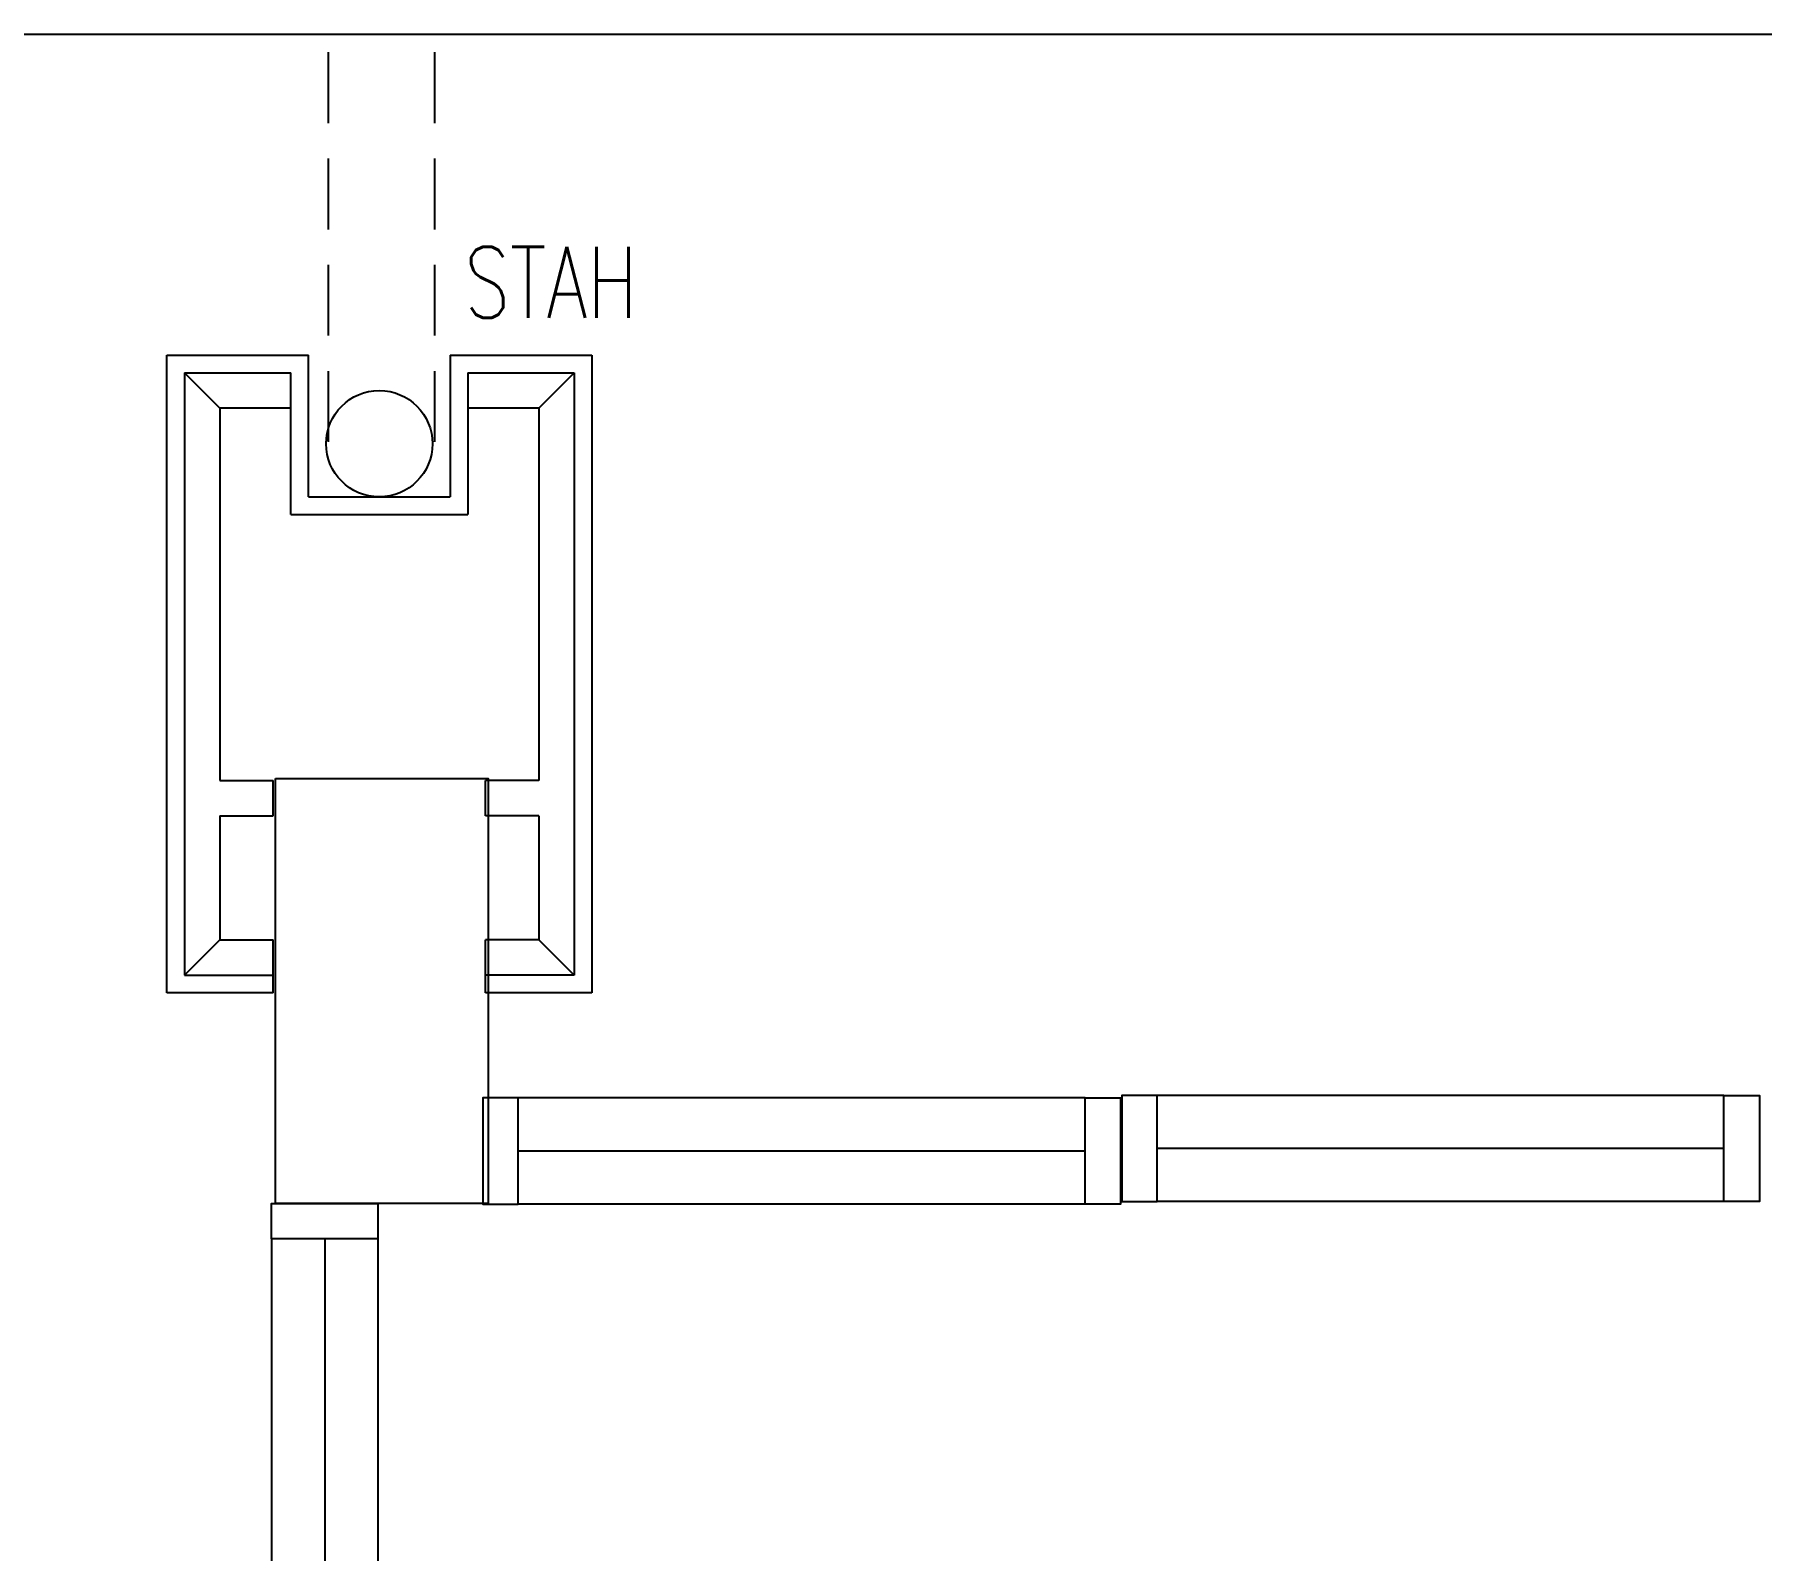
# Model space of a CAD drawing. Header units: millimetres. Extents: x 982 to 80582, y 687 to 58800.
# Drawn here: x 20877 to 23314, y 44444 to 46583 of the extents above; entities that cross this region are included whole.
import ezdxf

# ---------------------------------------------------------------- set-up
doc = ezdxf.new("R2010")
doc.units = ezdxf.units.MM
doc.linetypes.add('HIDDEN', pattern=[0.375, 0.25, -0.125])
for name, color, linetype in [('A-ARR', 4, 'Continuous'), ('A-COLUMN', 3, 'Continuous'), ('A-DRAIN', 9, 'Continuous'), ('A-NOTE', 2, 'Continuous'), ('A-PANEL', 13, 'Continuous'), ('A-RWDP', 4, 'Continuous'), ('A-SYM', 8, 'Continuous'), ('A-WIN', 9, 'Continuous')]:
    doc.layers.add(name, color=color, linetype=linetype)
doc.styles.add('ROMANS', font='romans.shx', dxfattribs={"width": 0.75, "height": 200})

# ---------------------------------------------------------------- blocks, each defined once
blk = doc.blocks.new('A$C75E66BF6')
at = {"layer": 'A-NOTE', "color": 8, "linetype": 'Continuous', "ltscale": 500}
for p, q in [((75, 825), (25, 875)), ((150, 875), (150, 825)), ((450, 875), (450, 825)), ((525, 825), (575, 875)), ((75, 650.3), (75, 825)), ((75, 825), (150, 825)), ((525, 825), (450, 825)), ((525, 650.3), (525, 825)), ((75, 650.3), (150, 650.3)), ((150, 650.3), (150, 600.3)), ((525, 650.3), (450, 650.3)), ((450, 650.3), (450, 600.3)), ((75, 75), (75, 600.3)), ((75, 600.3), (150, 600.3)), ((525, 600.3), (450, 600.3)), ((525, 75), (525, 600.3)), ((75, 75), (25, 25)), ((75, 75), (175, 75)), ((425, 75), (525, 75)), ((525, 75), (575, 25))]:
    blk.add_line(p, q, dxfattribs=at)
at = {"layer": 'A-PANEL', "color": 8}
for p, q in [((0, 0), (0, 900)), ((0, 900), (150, 900)), ((150, 900), (150, 875)), ((450, 900), (600, 900)), ((450, 900), (450, 875)), ((600, 900), (600, 0)), ((25, 875), (150, 875)), ((25, 25), (25, 875)), ((575, 875), (450, 875)), ((575, 25), (575, 875)), ((425, 225), (175, 225)), ((175, 25), (175, 225)), ((425, 225), (425, 25)), ((400, 200), (200, 200)), ((200, 0), (200, 200)), ((400, 200), (400, 0)), ((175, 25), (25, 25)), ((575, 25), (425, 25)), ((200, 0), (0, 0)), ((600, 0), (400, 0))]:
    blk.add_line(p, q, dxfattribs=at)
at = {"layer": 'A-RWDP', "color": 8}
blk.add_circle((300, 125), 75, dxfattribs=at)
blk = doc.blocks.new('A$C04C40081')
at = {"layer": 'A-WIN', "color": 8}
for p, q in [((850, 150), (50, 150)), ((850, 75), (50, 75)), ((850, 0), (50, 0))]:
    blk.add_line(p, q, dxfattribs=at)
at = {"layer": 'A-WIN', "color": 8, "linetype": 'Continuous'}
for points in [[(50, 150), (0, 150), (0, 0), (50, 0)], [(850, 150), (900, 150), (900, 0), (850, 0)]]:
    blk.add_lwpolyline(points, close=True, dxfattribs=at)

msp = doc.modelspace()

# ---------------------------------------------------------------- linework, layer by layer
at = {"layer": 'A-COLUMN', "color": 8}
msp.add_lwpolyline([(21217.1, 45533.1), (21517.1, 45533.1), (21517.1, 44933.1), (21217.1, 44933.1)], close=True, dxfattribs=at)
at = {"layer": 'A-DRAIN', "color": 8, "linetype": 'Continuous', "ltscale": 1000}
msp.add_line((45367.1, 46583.1), (19867.1, 46583.1), dxfattribs=at)
at = {"layer": 'A-RWDP', "color": 8, "linetype": 'HIDDEN', "ltscale": 400}
for p, q in [((21292.1, 46008.1), (21292.1, 46583.1)), ((21442.1, 46008.1), (21442.1, 46583.1))]:
    msp.add_line(p, q, dxfattribs=at)

# ---------------------------------------------------------------- block references
at = {"layer": 'A-ARR', "color": 8, "rotation": 180}
msp.add_blockref('A$C75E66BF6', (21663.6, 46130.6), dxfattribs=at)
at = {"layer": 'A-WIN', "color": 8}
for p in [(21509.7, 44932.3), (22411.3, 44935.9)]:
    msp.add_blockref('A$C04C40081', p, dxfattribs=at)
at = {"layer": 'A-WIN', "color": 8, "rotation": 90}
msp.add_blockref('A$C04C40081', (21361.6, 44033.4), dxfattribs=at)

# ---------------------------------------------------------------- texts
at = {"layer": 'A-SYM', "color": 8, "linetype": 'HIDDEN', "ltscale": 500, "style": 'ROMANS', "width": 0.75}
msp.add_text('STAH', height=100, dxfattribs=at).set_placement((21483.8, 46183.4))

doc.saveas('drawing.dxf')
